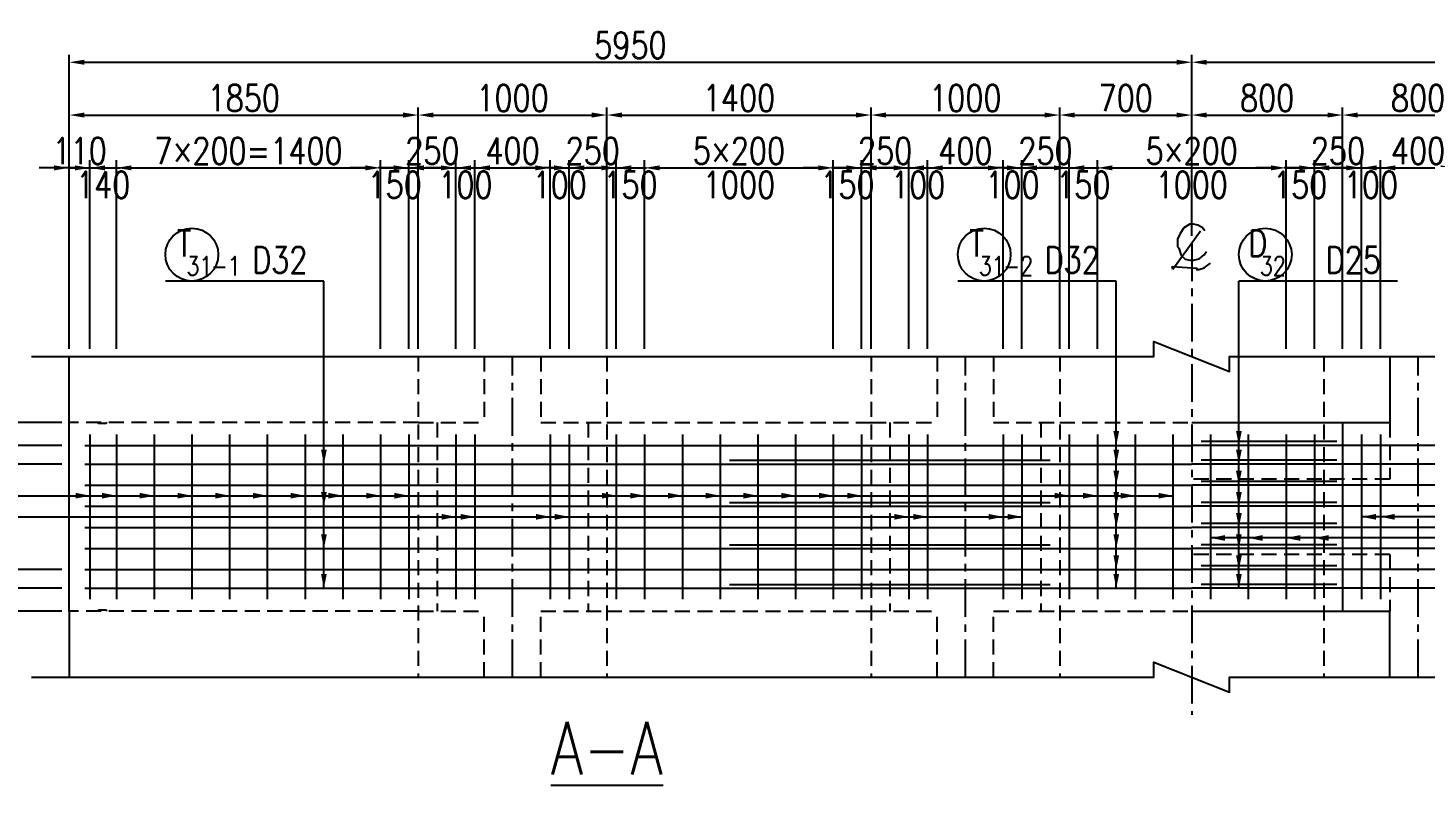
# Model space of a CAD drawing. Header units: millimetres. Extents: x -41433 to 131500, y -94900 to 39745.
# Drawn here: x 53731 to 61137, y -34072 to -30058 of the extents above; entities that cross this region are included whole.
import ezdxf
from ezdxf.enums import TextEntityAlignment as Align

# ---------------------------------------------------------------- set-up
doc = ezdxf.new("R2010")
doc.units = ezdxf.units.MM
doc.header["$LTSCALE"] = 160
doc.header["$MEASUREMENT"] = 0
doc.linetypes.add('CENTER', pattern=[2, 1.25, -0.25, 0.25, -0.25])
doc.linetypes.add('DASHED', pattern=[0.75, 0.5, -0.25])
doc.layers.get('0').update_dxf_attribs({"linetype": 'CONTINUOUS'})
doc.layers.get('DEFPOINTS').update_dxf_attribs({"color": 53, "linetype": 'CONTINUOUS'})
for name, color, linetype in [('CENTER', 6, 'CENTER'), ('DIM', 6, 'CONTINUOUS'), ('DIM-L', 6, 'CONTINUOUS'), ('GAIKEI-KEIKAKU', 4, 'CONTINUOUS'), ('TEKKIN-C', 3, 'CONTINUOUS'), ('TEKKIN-R', 3, 'CONTINUOUS'), ('TEKKIN-S', 3, 'CONTINUOUS'), ('TEXT', 4, 'CONTINUOUS'), ('TITLE', 3, 'CONTINUOUS')]:
    doc.layers.add(name, color=color, linetype=linetype)
doc.styles.add('DIM-TEXT', font='ROMANS', dxfattribs={"width": 0.8, "bigfont": 'EXTFONT'})
doc.styles.add('romans', font='romans.shx', dxfattribs={"bigfont": 'extfont.shx'})
doc.dimstyles.new('DIM40', dxfattribs={"dimscale": 40, "dimtxt": 3.5, "dimasz": 2, "dimexe": 1, "dimexo": 1, "dimgap": 0.5, "dimtad": 1, "dimdec": 0, "dimzin": 9, "dimdsep": 46, "dimtxsty": 'DIM-TEXT', "dimcen": 0, "dimclrt": 4, "dimaunit": 1, "dimadec": 4, "dimazin": 0, "dimtfac": 1, "dimtdec": 0, "dimtix": 1, "dimtmove": 2, "dimatfit": 0, "dimfxl": 1, "dimlwd": -1, "dimlwe": -1, "dimarcsym": 0})

# ---------------------------------------------------------------- blocks, each defined once
blk = doc.blocks.new('A$C25330FEC')
at = {"layer": 'TEXT', "linetype": 'Continuous', "ltscale": 50}
for p, q in [((-41.2, 81.5), (-62, 52.7)), ((-10, 100.7), (-41.2, 81.5)), ((10, 100.7), (-10, 100.7)), ((32, 95.9), (10, 100.7)), ((55.2, 84.7), (32, 95.9)), ((70, 65.5), (55.2, 84.7)), ((46.4, 64.7), (-100, -139.3)), ((-62, 52.7), (-75.2, 22.7)), ((-75.2, 22.7), (-75.2, -19.3)), ((-75.2, -19.3), (-68, -25.7)), ((-68, -25.7), (-56, -65.3)), ((-56, -65.3), (-34, -83.3)), ((40, -82.5), (65.6, -60.9)), ((65.6, -60.9), (78.4, -43.3)), ((-104, -123.3), (28, -131.3)), ((-100, -139.3), (-104, -123.3)), ((-34, -83.3), (-10, -89.3)), ((-10, -89.3), (10, -89.3)), ((10, -89.3), (40, -82.5)), ((28, -131.3), (23.2, -139.3)), ((23.2, -139.3), (38.4, -139.3)), ((38.4, -139.3), (65.6, -129.7)), ((65.6, -129.7), (100, -105.3))]:
    blk.add_line(p, q, dxfattribs=at)
blk = doc.blocks.new('ARROW_4')
at = {"color": 0}
blk.add_solid([(0, 0), (-1, 0.2), (-1, -0.2)], dxfattribs=at)
blk = doc.blocks.new('*D1678')
at = {"layer": 'DEFPOINTS', "color": 0, "transparency": 16777216}
for p in [(54200, -30800), (54060, -31800), (54200, -31800)]:
    blk.add_point(p, dxfattribs=at)
at = {"layer": 'DIM', "color": 0, "transparency": 16777216}
for p, q in [((53980, -30800), (53900, -30800)), ((54060, -31760), (54060, -30760)), ((54060, -30800), (54200, -30800)), ((54200, -31760), (54200, -30760)), ((54280, -30800), (54360, -30800))]:
    blk.add_line(p, q, dxfattribs=at)
for points in [[(53980, -30786.7), (53980, -30813.3), (54060, -30800)], [(54280, -30786.7), (54280, -30813.3), (54200, -30800)]]:
    blk.add_solid(points, dxfattribs=at)
at = {"layer": 'DIM', "color": 4, "transparency": 16777216, "insert": (54130, -30890), "char_height": 140, "attachment_point": 5, "style": 'DIM-TEXT'}
blk.add_mtext('140', dxfattribs=at)
blk = doc.blocks.new('*D1679')
at = {"layer": 'DEFPOINTS', "color": 0, "transparency": 16777216}
for p in [(55600, -30800), (54200, -31800), (55600, -31800)]:
    blk.add_point(p, dxfattribs=at)
at = {"layer": 'DIM', "color": 0, "transparency": 16777216}
for p, q in [((54200, -31760), (54200, -30760)), ((54280, -30800), (55520, -30800)), ((55600, -31760), (55600, -30760))]:
    blk.add_line(p, q, dxfattribs=at)
for points in [[(54280, -30786.7), (54280, -30813.3), (54200, -30800)], [(55520, -30786.7), (55520, -30813.3), (55600, -30800)]]:
    blk.add_solid(points, dxfattribs=at)
at = {"layer": 'DIM', "color": 4, "transparency": 16777216, "insert": (54900, -30710), "char_height": 140, "attachment_point": 5, "style": 'DIM-TEXT'}
blk.add_mtext('7×200=1400', dxfattribs=at)
blk = doc.blocks.new('*D1687')
at = {"layer": 'DEFPOINTS', "color": 0, "transparency": 16777216}
for p in [(54060, -30800), (53950, -31800), (54060, -31800)]:
    blk.add_point(p, dxfattribs=at)
at = {"layer": 'DIM', "color": 0, "transparency": 16777216}
for p, q in [((53870, -30800), (53790, -30800)), ((53950, -31760), (53950, -30760)), ((53950, -30800), (54060, -30800)), ((54060, -31760), (54060, -30760)), ((54140, -30800), (54220, -30800))]:
    blk.add_line(p, q, dxfattribs=at)
for points in [[(53870, -30786.7), (53870, -30813.3), (53950, -30800)], [(54140, -30786.7), (54140, -30813.3), (54060, -30800)]]:
    blk.add_solid(points, dxfattribs=at)
at = {"layer": 'DIM', "color": 4, "transparency": 16777216, "insert": (54005, -30710), "char_height": 140, "attachment_point": 5, "style": 'DIM-TEXT'}
blk.add_mtext('110', dxfattribs=at)
blk = doc.blocks.new('*D1688')
at = {"layer": 'DEFPOINTS', "color": 0, "transparency": 16777216}
for p in [(53950, -33029), (52350, -33150), (53950, -33150)]:
    blk.add_point(p, dxfattribs=at)
at = {"layer": 'DIM', "color": 0, "transparency": 16777216}
for p, q in [((52350, -32949), (52350, -32869)), ((53910, -33029), (52310, -33029)), ((52350, -33029), (52350, -33150)), ((53910, -33150), (52310, -33150)), ((52350, -33230), (52350, -33310))]:
    blk.add_line(p, q, dxfattribs=at)
for points in [[(52336.7, -32949), (52363.3, -32949), (52350, -33029)], [(52336.7, -33230), (52363.3, -33230), (52350, -33150)]]:
    blk.add_solid(points, dxfattribs=at)
at = {"layer": 'DIM', "color": 4, "transparency": 16777216, "insert": (52260, -33132.5), "char_height": 140, "attachment_point": 5, "rotation": 90, "style": 'DIM-TEXT'}
blk.add_mtext('121', dxfattribs=at)
blk = doc.blocks.new('*D1689')
at = {"layer": 'DEFPOINTS', "color": 0, "transparency": 16777216}
for p in [(53950, -32930), (52350, -33029), (53950, -33029)]:
    blk.add_point(p, dxfattribs=at)
at = {"layer": 'DIM', "color": 0, "transparency": 16777216}
for p, q in [((52350, -32850), (52350, -32770)), ((53910, -32930), (52310, -32930)), ((52350, -32930), (52350, -33029)), ((53910, -33029), (52310, -33029)), ((52350, -33109), (52350, -33189))]:
    blk.add_line(p, q, dxfattribs=at)
for points in [[(52336.7, -32850), (52363.3, -32850), (52350, -32930)], [(52336.7, -33109), (52363.3, -33109), (52350, -33029)]]:
    blk.add_solid(points, dxfattribs=at)
at = {"layer": 'DIM', "color": 4, "transparency": 16777216, "insert": (52556.7, -32979.5), "char_height": 140, "attachment_point": 5, "rotation": 90, "style": 'DIM-TEXT'}
blk.add_mtext('\\P99', dxfattribs=at)
blk = doc.blocks.new('*D1690')
at = {"layer": 'DEFPOINTS', "color": 0, "transparency": 16777216}
for p in [(53950, -32370), (52350, -32930), (53950, -32930)]:
    blk.add_point(p, dxfattribs=at)
at = {"layer": 'DIM', "color": 0, "transparency": 16777216}
for p, q in [((52350, -32290), (52350, -32210)), ((53910, -32370), (52310, -32370)), ((52350, -32370), (52350, -32930)), ((53910, -32930), (52310, -32930)), ((52350, -33010), (52350, -33090))]:
    blk.add_line(p, q, dxfattribs=at)
for points in [[(52336.7, -32290), (52363.3, -32290), (52350, -32370)], [(52336.7, -33010), (52363.3, -33010), (52350, -32930)]]:
    blk.add_solid(points, dxfattribs=at)
at = {"layer": 'DIM', "color": 4, "transparency": 16777216, "char_height": 140, "attachment_point": 5, "rotation": 90, "style": 'DIM-TEXT'}
for s, insert in [('5×112', (52260, -32650)), ('=560', (52440, -32650))]:
    blk.add_mtext(s, dxfattribs=dict(at, insert=insert))
blk = doc.blocks.new('*D1691')
at = {"layer": 'DEFPOINTS', "color": 0, "transparency": 16777216}
for p in [(53950, -32271), (52350, -32370), (53950, -32370)]:
    blk.add_point(p, dxfattribs=at)
at = {"layer": 'DIM', "color": 0, "transparency": 16777216}
for p, q in [((52350, -32191), (52350, -32111)), ((53910, -32271), (52310, -32271)), ((52350, -32271), (52350, -32370)), ((53910, -32370), (52310, -32370)), ((52350, -32450), (52350, -32530))]:
    blk.add_line(p, q, dxfattribs=at)
for points in [[(52336.7, -32191), (52363.3, -32191), (52350, -32271)], [(52336.7, -32450), (52363.3, -32450), (52350, -32370)]]:
    blk.add_solid(points, dxfattribs=at)
at = {"layer": 'DIM', "color": 4, "transparency": 16777216, "insert": (52556.7, -32320.5), "char_height": 140, "attachment_point": 5, "rotation": 90, "style": 'DIM-TEXT'}
blk.add_mtext('\\P99', dxfattribs=at)
blk = doc.blocks.new('*D1692')
at = {"layer": 'DEFPOINTS', "color": 0, "transparency": 16777216}
for p in [(53950, -32150), (52350, -32271), (53950, -32271)]:
    blk.add_point(p, dxfattribs=at)
at = {"layer": 'DIM', "color": 0, "transparency": 16777216}
for p, q in [((52350, -32070), (52350, -31990)), ((53910, -32150), (52310, -32150)), ((52350, -32150), (52350, -32271)), ((53910, -32271), (52310, -32271)), ((52350, -32351), (52350, -32431))]:
    blk.add_line(p, q, dxfattribs=at)
for points in [[(52336.7, -32070), (52363.3, -32070), (52350, -32150)], [(52336.7, -32351), (52363.3, -32351), (52350, -32271)]]:
    blk.add_solid(points, dxfattribs=at)
at = {"layer": 'DIM', "color": 4, "transparency": 16777216, "insert": (52260, -32167.5), "char_height": 140, "attachment_point": 5, "rotation": 90, "style": 'DIM-TEXT'}
blk.add_mtext('121', dxfattribs=at)
blk = doc.blocks.new('*D1693')
at = {"layer": 'DEFPOINTS', "color": 0, "transparency": 16777216}
for p in [(53950, -32150), (52070, -33150), (53950, -33150)]:
    blk.add_point(p, dxfattribs=at)
at = {"layer": 'DIM', "color": 0, "transparency": 16777216}
for p, q in [((53910, -32150), (52030, -32150)), ((52070, -32230), (52070, -33070)), ((53910, -33150), (52030, -33150))]:
    blk.add_line(p, q, dxfattribs=at)
for points in [[(52056.7, -32230), (52083.3, -32230), (52070, -32150)], [(52056.7, -33070), (52083.3, -33070), (52070, -33150)]]:
    blk.add_solid(points, dxfattribs=at)
at = {"layer": 'DIM', "color": 4, "transparency": 16777216, "insert": (51980, -32650), "char_height": 140, "attachment_point": 5, "rotation": 90, "style": 'DIM-TEXT'}
blk.add_mtext('1000', dxfattribs=at)
blk = doc.blocks.new('*D1694')
at = {"layer": 'DEFPOINTS', "color": 0, "transparency": 16777216}
for p in [(65850, -30240), (59900, -31200), (65850, -31800)]:
    blk.add_point(p, dxfattribs=at)
at = {"layer": 'DIM', "color": 0, "transparency": 16777216}
for p, q in [((59900, -31160), (59900, -30200)), ((65850, -31760), (65850, -30200)), ((59980, -30240), (65770, -30240))]:
    blk.add_line(p, q, dxfattribs=at)
for points in [[(59980, -30226.7), (59980, -30253.3), (59900, -30240)], [(65770, -30226.7), (65770, -30253.3), (65850, -30240)]]:
    blk.add_solid(points, dxfattribs=at)
at = {"layer": 'DIM', "color": 4, "transparency": 16777216, "insert": (62875, -30150), "char_height": 140, "attachment_point": 5, "style": 'DIM-TEXT'}
blk.add_mtext('5950', dxfattribs=at)
blk = doc.blocks.new('*D1695')
at = {"layer": 'DEFPOINTS', "color": 0, "transparency": 16777216}
for p in [(55800, -30520), (53950, -31800), (55800, -31800)]:
    blk.add_point(p, dxfattribs=at)
at = {"layer": 'DIM', "color": 0, "transparency": 16777216}
for p, q in [((53950, -31760), (53950, -30480)), ((55800, -31760), (55800, -30480)), ((54030, -30520), (55720, -30520))]:
    blk.add_line(p, q, dxfattribs=at)
for points in [[(54030, -30506.7), (54030, -30533.3), (53950, -30520)], [(55720, -30506.7), (55720, -30533.3), (55800, -30520)]]:
    blk.add_solid(points, dxfattribs=at)
at = {"layer": 'DIM', "color": 4, "transparency": 16777216, "insert": (54875, -30430), "char_height": 140, "attachment_point": 5, "style": 'DIM-TEXT'}
blk.add_mtext('1850', dxfattribs=at)
blk = doc.blocks.new('*D1696')
at = {"layer": 'DEFPOINTS', "color": 0, "transparency": 16777216}
for p in [(59900, -30240), (59900, -31200), (53950, -31800)]:
    blk.add_point(p, dxfattribs=at)
at = {"layer": 'DIM', "color": 0, "transparency": 16777216}
for p, q in [((53950, -31760), (53950, -30200)), ((59900, -31160), (59900, -30200)), ((54030, -30240), (59820, -30240))]:
    blk.add_line(p, q, dxfattribs=at)
for points in [[(54030, -30226.7), (54030, -30253.3), (53950, -30240)], [(59820, -30226.7), (59820, -30253.3), (59900, -30240)]]:
    blk.add_solid(points, dxfattribs=at)
at = {"layer": 'DIM', "color": 4, "transparency": 16777216, "insert": (56925, -30150), "char_height": 140, "attachment_point": 5, "style": 'DIM-TEXT'}
blk.add_mtext('5950', dxfattribs=at)
blk = doc.blocks.new('*D1697')
at = {"layer": 'DEFPOINTS', "color": 0, "transparency": 16777216}
for p in [(56800, -30520), (55800, -31800), (56800, -31800)]:
    blk.add_point(p, dxfattribs=at)
at = {"layer": 'DIM', "color": 0, "transparency": 16777216}
for p, q in [((55800, -31760), (55800, -30480)), ((56800, -31760), (56800, -30480)), ((55880, -30520), (56720, -30520))]:
    blk.add_line(p, q, dxfattribs=at)
for points in [[(55880, -30506.7), (55880, -30533.3), (55800, -30520)], [(56720, -30506.7), (56720, -30533.3), (56800, -30520)]]:
    blk.add_solid(points, dxfattribs=at)
at = {"layer": 'DIM', "color": 4, "transparency": 16777216, "insert": (56300, -30430), "char_height": 140, "attachment_point": 5, "style": 'DIM-TEXT'}
blk.add_mtext('1000', dxfattribs=at)
blk = doc.blocks.new('*D1698')
at = {"layer": 'DEFPOINTS', "color": 0, "transparency": 16777216}
for p in [(55750, -30800), (55600, -31800), (55750, -31800)]:
    blk.add_point(p, dxfattribs=at)
at = {"layer": 'DIM', "color": 0, "transparency": 16777216}
for p, q in [((55520, -30800), (55440, -30800)), ((55600, -31760), (55600, -30760)), ((55600, -30800), (55750, -30800)), ((55750, -31760), (55750, -30760)), ((55830, -30800), (55910, -30800))]:
    blk.add_line(p, q, dxfattribs=at)
for points in [[(55520, -30786.7), (55520, -30813.3), (55600, -30800)], [(55830, -30786.7), (55830, -30813.3), (55750, -30800)]]:
    blk.add_solid(points, dxfattribs=at)
at = {"layer": 'DIM', "color": 4, "transparency": 16777216, "insert": (55675, -30890), "char_height": 140, "attachment_point": 5, "style": 'DIM-TEXT'}
blk.add_mtext('150', dxfattribs=at)
blk = doc.blocks.new('*D1699')
at = {"layer": 'DEFPOINTS', "color": 0, "transparency": 16777216}
for p in [(56000, -30800), (55750, -31800), (56000, -31800)]:
    blk.add_point(p, dxfattribs=at)
at = {"layer": 'DIM', "color": 0, "transparency": 16777216}
for p, q in [((55670, -30800), (55590, -30800)), ((55750, -31760), (55750, -30760)), ((55750, -30800), (56000, -30800)), ((56000, -31760), (56000, -30760)), ((56080, -30800), (56160, -30800))]:
    blk.add_line(p, q, dxfattribs=at)
for points in [[(55670, -30786.7), (55670, -30813.3), (55750, -30800)], [(56080, -30786.7), (56080, -30813.3), (56000, -30800)]]:
    blk.add_solid(points, dxfattribs=at)
at = {"layer": 'DIM', "color": 4, "transparency": 16777216, "insert": (55875, -30710), "char_height": 140, "attachment_point": 5, "style": 'DIM-TEXT'}
blk.add_mtext('250', dxfattribs=at)
blk = doc.blocks.new('*D1700')
at = {"layer": 'DEFPOINTS', "color": 0, "transparency": 16777216}
for p in [(56100, -30800), (56000, -31800), (56100, -31800)]:
    blk.add_point(p, dxfattribs=at)
at = {"layer": 'DIM', "color": 0, "transparency": 16777216}
for p, q in [((55920, -30800), (55840, -30800)), ((56000, -31760), (56000, -30760)), ((56000, -30800), (56100, -30800)), ((56100, -31760), (56100, -30760)), ((56180, -30800), (56260, -30800))]:
    blk.add_line(p, q, dxfattribs=at)
for points in [[(55920, -30786.7), (55920, -30813.3), (56000, -30800)], [(56180, -30786.7), (56180, -30813.3), (56100, -30800)]]:
    blk.add_solid(points, dxfattribs=at)
at = {"layer": 'DIM', "color": 4, "transparency": 16777216, "insert": (56050, -30890), "char_height": 140, "attachment_point": 5, "style": 'DIM-TEXT'}
blk.add_mtext('100', dxfattribs=at)
blk = doc.blocks.new('*D1701')
at = {"layer": 'DEFPOINTS', "color": 0, "transparency": 16777216}
for p in [(58200, -30520), (56800, -31800), (58200, -31800)]:
    blk.add_point(p, dxfattribs=at)
at = {"layer": 'DIM', "color": 0, "transparency": 16777216}
for p, q in [((56800, -31760), (56800, -30480)), ((58200, -31760), (58200, -30480)), ((56880, -30520), (58120, -30520))]:
    blk.add_line(p, q, dxfattribs=at)
for points in [[(56880, -30506.7), (56880, -30533.3), (56800, -30520)], [(58120, -30506.7), (58120, -30533.3), (58200, -30520)]]:
    blk.add_solid(points, dxfattribs=at)
at = {"layer": 'DIM', "color": 4, "transparency": 16777216, "insert": (57500, -30430), "char_height": 140, "attachment_point": 5, "style": 'DIM-TEXT'}
blk.add_mtext('1400', dxfattribs=at)
blk = doc.blocks.new('*D1702')
at = {"layer": 'DEFPOINTS', "color": 0, "transparency": 16777216}
for p in [(59200, -30520), (58200, -31800), (59200, -31800)]:
    blk.add_point(p, dxfattribs=at)
at = {"layer": 'DIM', "color": 0, "transparency": 16777216}
for p, q in [((58200, -31760), (58200, -30480)), ((59200, -31760), (59200, -30480)), ((58280, -30520), (59120, -30520))]:
    blk.add_line(p, q, dxfattribs=at)
for points in [[(58280, -30506.7), (58280, -30533.3), (58200, -30520)], [(59120, -30506.7), (59120, -30533.3), (59200, -30520)]]:
    blk.add_solid(points, dxfattribs=at)
at = {"layer": 'DIM', "color": 4, "transparency": 16777216, "insert": (58700, -30430), "char_height": 140, "attachment_point": 5, "style": 'DIM-TEXT'}
blk.add_mtext('1000', dxfattribs=at)
blk = doc.blocks.new('*D1703')
at = {"layer": 'DEFPOINTS', "color": 0, "transparency": 16777216}
for p in [(59900, -30520), (59900, -31200), (59200, -31800)]:
    blk.add_point(p, dxfattribs=at)
at = {"layer": 'DIM', "color": 0, "transparency": 16777216}
for p, q in [((59200, -31760), (59200, -30480)), ((59900, -31160), (59900, -30480)), ((59280, -30520), (59820, -30520))]:
    blk.add_line(p, q, dxfattribs=at)
for points in [[(59280, -30506.7), (59280, -30533.3), (59200, -30520)], [(59820, -30506.7), (59820, -30533.3), (59900, -30520)]]:
    blk.add_solid(points, dxfattribs=at)
at = {"layer": 'DIM', "color": 4, "transparency": 16777216, "insert": (59550, -30430), "char_height": 140, "attachment_point": 5, "style": 'DIM-TEXT'}
blk.add_mtext('700', dxfattribs=at)
blk = doc.blocks.new('*D1704')
at = {"layer": 'DEFPOINTS', "color": 0, "transparency": 16777216}
for p in [(60700, -30520), (59900, -31200), (60700, -31800)]:
    blk.add_point(p, dxfattribs=at)
at = {"layer": 'DIM', "color": 0, "transparency": 16777216}
for p, q in [((59900, -31160), (59900, -30480)), ((60700, -31760), (60700, -30480)), ((59980, -30520), (60620, -30520))]:
    blk.add_line(p, q, dxfattribs=at)
for points in [[(59980, -30506.7), (59980, -30533.3), (59900, -30520)], [(60620, -30506.7), (60620, -30533.3), (60700, -30520)]]:
    blk.add_solid(points, dxfattribs=at)
at = {"layer": 'DIM', "color": 4, "transparency": 16777216, "insert": (60300, -30430), "char_height": 140, "attachment_point": 5, "style": 'DIM-TEXT'}
blk.add_mtext('800', dxfattribs=at)
blk = doc.blocks.new('*D1705')
at = {"layer": 'DEFPOINTS', "color": 0, "transparency": 16777216}
for p in [(61500, -30520), (60700, -31800), (61500, -31800)]:
    blk.add_point(p, dxfattribs=at)
at = {"layer": 'DIM', "color": 0, "transparency": 16777216}
for p, q in [((60700, -31760), (60700, -30480)), ((61500, -31760), (61500, -30480)), ((60780, -30520), (61420, -30520))]:
    blk.add_line(p, q, dxfattribs=at)
for points in [[(60780, -30506.7), (60780, -30533.3), (60700, -30520)], [(61420, -30506.7), (61420, -30533.3), (61500, -30520)]]:
    blk.add_solid(points, dxfattribs=at)
at = {"layer": 'DIM', "color": 4, "transparency": 16777216, "insert": (61100, -30430), "char_height": 140, "attachment_point": 5, "style": 'DIM-TEXT'}
blk.add_mtext('800', dxfattribs=at)
blk = doc.blocks.new('*D1709')
at = {"layer": 'DEFPOINTS', "color": 0, "transparency": 16777216}
for p in [(56500, -30800), (56100, -31800), (56500, -31800)]:
    blk.add_point(p, dxfattribs=at)
at = {"layer": 'DIM', "color": 0, "transparency": 16777216}
for p, q in [((56100, -31760), (56100, -30760)), ((56180, -30800), (56420, -30800)), ((56500, -31760), (56500, -30760))]:
    blk.add_line(p, q, dxfattribs=at)
for points in [[(56180, -30786.7), (56180, -30813.3), (56100, -30800)], [(56420, -30786.7), (56420, -30813.3), (56500, -30800)]]:
    blk.add_solid(points, dxfattribs=at)
at = {"layer": 'DIM', "color": 4, "transparency": 16777216, "insert": (56300, -30710), "char_height": 140, "attachment_point": 5, "style": 'DIM-TEXT'}
blk.add_mtext('400', dxfattribs=at)
blk = doc.blocks.new('*D1719')
at = {"layer": 'DEFPOINTS', "color": 0, "transparency": 16777216}
for p in [(56600, -30800), (56500, -31800), (56600, -31800)]:
    blk.add_point(p, dxfattribs=at)
at = {"layer": 'DIM', "color": 0, "transparency": 16777216}
for p, q in [((56420, -30800), (56340, -30800)), ((56500, -31760), (56500, -30760)), ((56500, -30800), (56600, -30800)), ((56600, -31760), (56600, -30760)), ((56680, -30800), (56760, -30800))]:
    blk.add_line(p, q, dxfattribs=at)
for points in [[(56420, -30786.7), (56420, -30813.3), (56500, -30800)], [(56680, -30786.7), (56680, -30813.3), (56600, -30800)]]:
    blk.add_solid(points, dxfattribs=at)
at = {"layer": 'DIM', "color": 4, "transparency": 16777216, "insert": (56550, -30890), "char_height": 140, "attachment_point": 5, "style": 'DIM-TEXT'}
blk.add_mtext('100', dxfattribs=at)
blk = doc.blocks.new('*D1720')
at = {"layer": 'DEFPOINTS', "color": 0, "transparency": 16777216}
for p in [(56850, -30800), (56600, -31800), (56850, -31800)]:
    blk.add_point(p, dxfattribs=at)
at = {"layer": 'DIM', "color": 0, "transparency": 16777216}
for p, q in [((56520, -30800), (56440, -30800)), ((56600, -31760), (56600, -30760)), ((56600, -30800), (56850, -30800)), ((56850, -31760), (56850, -30760)), ((56930, -30800), (57010, -30800))]:
    blk.add_line(p, q, dxfattribs=at)
for points in [[(56520, -30786.7), (56520, -30813.3), (56600, -30800)], [(56930, -30786.7), (56930, -30813.3), (56850, -30800)]]:
    blk.add_solid(points, dxfattribs=at)
at = {"layer": 'DIM', "color": 4, "transparency": 16777216, "insert": (56725, -30710), "char_height": 140, "attachment_point": 5, "style": 'DIM-TEXT'}
blk.add_mtext('250', dxfattribs=at)
blk = doc.blocks.new('*D1721')
at = {"layer": 'DEFPOINTS', "color": 0, "transparency": 16777216}
for p in [(57000, -30800), (56850, -31800), (57000, -31800)]:
    blk.add_point(p, dxfattribs=at)
at = {"layer": 'DIM', "color": 0, "transparency": 16777216}
for p, q in [((56770, -30800), (56690, -30800)), ((56850, -31760), (56850, -30760)), ((56850, -30800), (57000, -30800)), ((57000, -31760), (57000, -30760)), ((57080, -30800), (57160, -30800))]:
    blk.add_line(p, q, dxfattribs=at)
for points in [[(56770, -30786.7), (56770, -30813.3), (56850, -30800)], [(57080, -30786.7), (57080, -30813.3), (57000, -30800)]]:
    blk.add_solid(points, dxfattribs=at)
at = {"layer": 'DIM', "color": 4, "transparency": 16777216, "insert": (56925, -30890), "char_height": 140, "attachment_point": 5, "style": 'DIM-TEXT'}
blk.add_mtext('150', dxfattribs=at)
blk = doc.blocks.new('*D1722')
at = {"layer": 'DEFPOINTS', "color": 0, "transparency": 16777216}
for p in [(58000, -30800), (57000, -31800), (58000, -31800)]:
    blk.add_point(p, dxfattribs=at)
at = {"layer": 'DIM', "color": 0, "transparency": 16777216}
for p, q in [((57000, -31760), (57000, -30760)), ((57080, -30800), (57920, -30800)), ((58000, -31760), (58000, -30760))]:
    blk.add_line(p, q, dxfattribs=at)
for points in [[(57080, -30786.7), (57080, -30813.3), (57000, -30800)], [(57920, -30786.7), (57920, -30813.3), (58000, -30800)]]:
    blk.add_solid(points, dxfattribs=at)
at = {"layer": 'DIM', "color": 4, "transparency": 16777216, "char_height": 140, "attachment_point": 5, "style": 'DIM-TEXT'}
for s, insert in [('5×200', (57500, -30710)), ('1000', (57500, -30890))]:
    blk.add_mtext(s, dxfattribs=dict(at, insert=insert))
blk = doc.blocks.new('*D1723')
at = {"layer": 'DEFPOINTS', "color": 0, "transparency": 16777216}
for p in [(58150, -30800), (58000, -31800), (58150, -31800)]:
    blk.add_point(p, dxfattribs=at)
at = {"layer": 'DIM', "color": 0, "transparency": 16777216}
for p, q in [((57920, -30800), (57840, -30800)), ((58000, -31760), (58000, -30760)), ((58000, -30800), (58150, -30800)), ((58150, -31760), (58150, -30760)), ((58230, -30800), (58310, -30800))]:
    blk.add_line(p, q, dxfattribs=at)
for points in [[(57920, -30786.7), (57920, -30813.3), (58000, -30800)], [(58230, -30786.7), (58230, -30813.3), (58150, -30800)]]:
    blk.add_solid(points, dxfattribs=at)
at = {"layer": 'DIM', "color": 4, "transparency": 16777216, "insert": (58075, -30890), "char_height": 140, "attachment_point": 5, "style": 'DIM-TEXT'}
blk.add_mtext('150', dxfattribs=at)
blk = doc.blocks.new('*D1724')
at = {"layer": 'DEFPOINTS', "color": 0, "transparency": 16777216}
for p in [(58400, -30800), (58150, -31800), (58400, -31800)]:
    blk.add_point(p, dxfattribs=at)
at = {"layer": 'DIM', "color": 0, "transparency": 16777216}
for p, q in [((58070, -30800), (57990, -30800)), ((58150, -31760), (58150, -30760)), ((58150, -30800), (58400, -30800)), ((58400, -31760), (58400, -30760)), ((58480, -30800), (58560, -30800))]:
    blk.add_line(p, q, dxfattribs=at)
for points in [[(58070, -30786.7), (58070, -30813.3), (58150, -30800)], [(58480, -30786.7), (58480, -30813.3), (58400, -30800)]]:
    blk.add_solid(points, dxfattribs=at)
at = {"layer": 'DIM', "color": 4, "transparency": 16777216, "insert": (58275, -30710), "char_height": 140, "attachment_point": 5, "style": 'DIM-TEXT'}
blk.add_mtext('250', dxfattribs=at)
blk = doc.blocks.new('*D1725')
at = {"layer": 'DEFPOINTS', "color": 0, "transparency": 16777216}
for p in [(58500, -30800), (58400, -31800), (58500, -31800)]:
    blk.add_point(p, dxfattribs=at)
at = {"layer": 'DIM', "color": 0, "transparency": 16777216}
for p, q in [((58320, -30800), (58240, -30800)), ((58400, -31760), (58400, -30760)), ((58400, -30800), (58500, -30800)), ((58500, -31760), (58500, -30760)), ((58580, -30800), (58660, -30800))]:
    blk.add_line(p, q, dxfattribs=at)
for points in [[(58320, -30786.7), (58320, -30813.3), (58400, -30800)], [(58580, -30786.7), (58580, -30813.3), (58500, -30800)]]:
    blk.add_solid(points, dxfattribs=at)
at = {"layer": 'DIM', "color": 4, "transparency": 16777216, "insert": (58450, -30890), "char_height": 140, "attachment_point": 5, "style": 'DIM-TEXT'}
blk.add_mtext('100', dxfattribs=at)
blk = doc.blocks.new('*D1726')
at = {"layer": 'DEFPOINTS', "color": 0, "transparency": 16777216}
for p in [(58900, -30800), (58500, -31800), (58900, -31800)]:
    blk.add_point(p, dxfattribs=at)
at = {"layer": 'DIM', "color": 0, "transparency": 16777216}
for p, q in [((58500, -31760), (58500, -30760)), ((58580, -30800), (58820, -30800)), ((58900, -31760), (58900, -30760))]:
    blk.add_line(p, q, dxfattribs=at)
for points in [[(58580, -30786.7), (58580, -30813.3), (58500, -30800)], [(58820, -30786.7), (58820, -30813.3), (58900, -30800)]]:
    blk.add_solid(points, dxfattribs=at)
at = {"layer": 'DIM', "color": 4, "transparency": 16777216, "insert": (58700, -30710), "char_height": 140, "attachment_point": 5, "style": 'DIM-TEXT'}
blk.add_mtext('400', dxfattribs=at)
blk = doc.blocks.new('*D1727')
at = {"layer": 'DEFPOINTS', "color": 0, "transparency": 16777216}
for p in [(59000, -30800), (58900, -31800), (59000, -31800)]:
    blk.add_point(p, dxfattribs=at)
at = {"layer": 'DIM', "color": 0, "transparency": 16777216}
for p, q in [((58820, -30800), (58740, -30800)), ((58900, -31760), (58900, -30760)), ((58900, -30800), (59000, -30800)), ((59000, -31760), (59000, -30760)), ((59080, -30800), (59160, -30800))]:
    blk.add_line(p, q, dxfattribs=at)
for points in [[(58820, -30786.7), (58820, -30813.3), (58900, -30800)], [(59080, -30786.7), (59080, -30813.3), (59000, -30800)]]:
    blk.add_solid(points, dxfattribs=at)
at = {"layer": 'DIM', "color": 4, "transparency": 16777216, "insert": (58950, -30890), "char_height": 140, "attachment_point": 5, "style": 'DIM-TEXT'}
blk.add_mtext('100', dxfattribs=at)
blk = doc.blocks.new('*D1728')
at = {"layer": 'DEFPOINTS', "color": 0, "transparency": 16777216}
for p in [(59250, -30800), (59000, -31800), (59250, -31800)]:
    blk.add_point(p, dxfattribs=at)
at = {"layer": 'DIM', "color": 0, "transparency": 16777216}
for p, q in [((58920, -30800), (58840, -30800)), ((59000, -31760), (59000, -30760)), ((59000, -30800), (59250, -30800)), ((59250, -31760), (59250, -30760)), ((59330, -30800), (59410, -30800))]:
    blk.add_line(p, q, dxfattribs=at)
for points in [[(58920, -30786.7), (58920, -30813.3), (59000, -30800)], [(59330, -30786.7), (59330, -30813.3), (59250, -30800)]]:
    blk.add_solid(points, dxfattribs=at)
at = {"layer": 'DIM', "color": 4, "transparency": 16777216, "insert": (59125, -30710), "char_height": 140, "attachment_point": 5, "style": 'DIM-TEXT'}
blk.add_mtext('250', dxfattribs=at)
blk = doc.blocks.new('*D1729')
at = {"layer": 'DEFPOINTS', "color": 0, "transparency": 16777216}
for p in [(59400, -30800), (59250, -31800), (59400, -31800)]:
    blk.add_point(p, dxfattribs=at)
at = {"layer": 'DIM', "color": 0, "transparency": 16777216}
for p, q in [((59170, -30800), (59090, -30800)), ((59250, -31760), (59250, -30760)), ((59250, -30800), (59400, -30800)), ((59400, -31760), (59400, -30760)), ((59480, -30800), (59560, -30800))]:
    blk.add_line(p, q, dxfattribs=at)
for points in [[(59170, -30786.7), (59170, -30813.3), (59250, -30800)], [(59480, -30786.7), (59480, -30813.3), (59400, -30800)]]:
    blk.add_solid(points, dxfattribs=at)
at = {"layer": 'DIM', "color": 4, "transparency": 16777216, "insert": (59325, -30890), "char_height": 140, "attachment_point": 5, "style": 'DIM-TEXT'}
blk.add_mtext('150', dxfattribs=at)
blk = doc.blocks.new('*D1730')
at = {"layer": 'DEFPOINTS', "color": 0, "transparency": 16777216}
for p in [(60400, -30800), (59400, -31800), (60400, -31800)]:
    blk.add_point(p, dxfattribs=at)
at = {"layer": 'DIM', "color": 0, "transparency": 16777216}
for p, q in [((59400, -31760), (59400, -30760)), ((59480, -30800), (60320, -30800)), ((60400, -31760), (60400, -30760))]:
    blk.add_line(p, q, dxfattribs=at)
for points in [[(59480, -30786.7), (59480, -30813.3), (59400, -30800)], [(60320, -30786.7), (60320, -30813.3), (60400, -30800)]]:
    blk.add_solid(points, dxfattribs=at)
at = {"layer": 'DIM', "color": 4, "transparency": 16777216, "char_height": 140, "attachment_point": 5, "style": 'DIM-TEXT'}
for s, insert in [('5×200', (59900, -30710)), ('1000', (59900, -30890))]:
    blk.add_mtext(s, dxfattribs=dict(at, insert=insert))
blk = doc.blocks.new('*D1731')
at = {"layer": 'DEFPOINTS', "color": 0, "transparency": 16777216}
for p in [(60550, -30800), (60400, -31800), (60550, -31800)]:
    blk.add_point(p, dxfattribs=at)
at = {"layer": 'DIM', "color": 0, "transparency": 16777216}
for p, q in [((60320, -30800), (60240, -30800)), ((60400, -31760), (60400, -30760)), ((60400, -30800), (60550, -30800)), ((60550, -31760), (60550, -30760)), ((60630, -30800), (60710, -30800))]:
    blk.add_line(p, q, dxfattribs=at)
for points in [[(60320, -30786.7), (60320, -30813.3), (60400, -30800)], [(60630, -30786.7), (60630, -30813.3), (60550, -30800)]]:
    blk.add_solid(points, dxfattribs=at)
at = {"layer": 'DIM', "color": 4, "transparency": 16777216, "insert": (60475, -30890), "char_height": 140, "attachment_point": 5, "style": 'DIM-TEXT'}
blk.add_mtext('150', dxfattribs=at)
blk = doc.blocks.new('*D1732')
at = {"layer": 'DEFPOINTS', "color": 0, "transparency": 16777216}
for p in [(60800, -30800), (60550, -31800), (60800, -31800)]:
    blk.add_point(p, dxfattribs=at)
at = {"layer": 'DIM', "color": 0, "transparency": 16777216}
for p, q in [((60470, -30800), (60390, -30800)), ((60550, -31760), (60550, -30760)), ((60550, -30800), (60800, -30800)), ((60800, -31760), (60800, -30760)), ((60880, -30800), (60960, -30800))]:
    blk.add_line(p, q, dxfattribs=at)
for points in [[(60470, -30786.7), (60470, -30813.3), (60550, -30800)], [(60880, -30786.7), (60880, -30813.3), (60800, -30800)]]:
    blk.add_solid(points, dxfattribs=at)
at = {"layer": 'DIM', "color": 4, "transparency": 16777216, "insert": (60675, -30710), "char_height": 140, "attachment_point": 5, "style": 'DIM-TEXT'}
blk.add_mtext('250', dxfattribs=at)
blk = doc.blocks.new('*D1733')
at = {"layer": 'DEFPOINTS', "color": 0, "transparency": 16777216}
for p in [(60900, -30800), (60800, -31800), (60900, -31800)]:
    blk.add_point(p, dxfattribs=at)
at = {"layer": 'DIM', "color": 0, "transparency": 16777216}
for p, q in [((60720, -30800), (60640, -30800)), ((60800, -31760), (60800, -30760)), ((60800, -30800), (60900, -30800)), ((60900, -31760), (60900, -30760)), ((60980, -30800), (61060, -30800))]:
    blk.add_line(p, q, dxfattribs=at)
for points in [[(60720, -30786.7), (60720, -30813.3), (60800, -30800)], [(60980, -30786.7), (60980, -30813.3), (60900, -30800)]]:
    blk.add_solid(points, dxfattribs=at)
at = {"layer": 'DIM', "color": 4, "transparency": 16777216, "insert": (60850, -30890), "char_height": 140, "attachment_point": 5, "style": 'DIM-TEXT'}
blk.add_mtext('100', dxfattribs=at)
blk = doc.blocks.new('*D1734')
at = {"layer": 'DEFPOINTS', "color": 0, "transparency": 16777216}
for p in [(61300, -30800), (60900, -31800), (61300, -31800)]:
    blk.add_point(p, dxfattribs=at)
at = {"layer": 'DIM', "color": 0, "transparency": 16777216}
for p, q in [((60900, -31760), (60900, -30760)), ((60980, -30800), (61220, -30800)), ((61300, -31760), (61300, -30760))]:
    blk.add_line(p, q, dxfattribs=at)
for points in [[(60980, -30786.7), (60980, -30813.3), (60900, -30800)], [(61220, -30786.7), (61220, -30813.3), (61300, -30800)]]:
    blk.add_solid(points, dxfattribs=at)
at = {"layer": 'DIM', "color": 4, "transparency": 16777216, "insert": (61100, -30710), "char_height": 140, "attachment_point": 5, "style": 'DIM-TEXT'}
blk.add_mtext('400', dxfattribs=at)

msp = doc.modelspace()

# ---------------------------------------------------------------- linework, layer by layer
at = {"layer": 'CENTER'}
for p, q in [((59900, -31200), (59900, -33700)), ((56300, -33500), (56300, -31800)), ((58700, -33500), (58700, -31800)), ((61100, -33500), (61100, -31800))]:
    msp.add_line(p, q, dxfattribs=at)
at = {"layer": 'DIM-L'}
for p, q in [((55300, -31400), (54460, -31400)), ((55300, -33029), (55300, -31400)), ((59500, -31400), (58660, -31400)), ((59500, -33029), (59500, -31400)), ((60150, -33029), (60150, -31400)), ((60990, -31400), (60150, -31400)), ((53550, -32538), (59800, -32538)), ((53350, -32650), (59000, -32650)), ((66450, -32650), (60800, -32650)), ((66250, -32762), (60000, -32762))]:
    msp.add_line(p, q, dxfattribs=at)
at = {"layer": 'DIM-L', "flags": 128}
for points in [[(53750, -31800), (59700, -31800), (59700, -31720), (60100, -31880), (60100, -31800), (66050, -31800)], [(53750, -33500), (59700, -33500), (59700, -33420), (60100, -33580), (60100, -33500), (66050, -33500)]]:
    msp.add_lwpolyline(points, dxfattribs=at)
at = {"layer": 'DIM-L'}
for centre in [(54600, -31260), (58800, -31260), (60290, -31260)]:
    msp.add_circle(centre, 140, dxfattribs=at)
at = {"layer": 'GAIKEI-KEIKAKU'}
for p, q in [((53950, -32150), (53950, -31800)), ((60950, -31800), (60950, -32150)), ((53950, -33150), (53950, -32150)), ((59900, -32150), (60600, -32150)), ((60600, -32150), (60950, -32150)), ((60700, -32150), (60700, -33150)), ((53950, -33150), (53950, -33500)), ((59900, -33150), (60600, -33150)), ((60600, -33150), (60950, -33150)), ((60950, -33500), (60950, -33150))]:
    msp.add_line(p, q, dxfattribs=at)
at = {"layer": 'GAIKEI-KEIKAKU', "linetype": 'DASHED'}
for p, q in [((55800, -31800), (55800, -33500)), ((56150, -31800), (56150, -32150)), ((56450, -31800), (56450, -32150)), ((56800, -31800), (56800, -33500)), ((58200, -31800), (58200, -33500)), ((58550, -31800), (58550, -32150)), ((58850, -31800), (58850, -32150)), ((59200, -31800), (59200, -33500)), ((60600, -31800), (60600, -33500)), ((55800, -32150), (53950, -32150)), ((55800, -32150), (56150, -32150)), ((55900, -32150), (55900, -33150)), ((56450, -32150), (56800, -32150)), ((56700, -32150), (56700, -33150)), ((56800, -32150), (58200, -32150)), ((58200, -32150), (58550, -32150)), ((58300, -32150), (58300, -33150)), ((58850, -32150), (59200, -32150)), ((59100, -32150), (59100, -33150)), ((59200, -32150), (59900, -32150)), ((60950, -32150), (60950, -32450)), ((60950, -32450), (59900, -32450)), ((60950, -32850), (59900, -32850)), ((60950, -32850), (60950, -33150)), ((55800, -33150), (53950, -33150)), ((55800, -33150), (56150, -33150)), ((56150, -33500), (56150, -33150)), ((56450, -33150), (56800, -33150)), ((56450, -33500), (56450, -33150)), ((56800, -33150), (58200, -33150)), ((58200, -33150), (58550, -33150)), ((58550, -33500), (58550, -33150)), ((58850, -33150), (59200, -33150)), ((58850, -33500), (58850, -33150)), ((59200, -33150), (59900, -33150))]:
    msp.add_line(p, q, dxfattribs=at)
at = {"layer": 'GAIKEI-KEIKAKU', "ltscale": 0.25}
for p, q in [((54105, -32155), (54100, -32150)), ((54145, -32155), (54105, -32155)), ((54150, -32150), (54145, -32155)), ((54105, -33145), (54100, -33150)), ((54145, -33145), (54105, -33145)), ((54150, -33150), (54145, -33145))]:
    msp.add_line(p, q, dxfattribs=at)
at = {"layer": 'TEKKIN-C'}
for p, q in [((54032, -32271), (59900, -32271)), ((65771.5, -32271), (59900, -32271)), ((54032, -32370), (59900, -32370)), ((65771.5, -32370), (59900, -32370)), ((54032, -32482), (59900, -32482)), ((65771.5, -32482), (59900, -32482)), ((54032, -32594), (59900, -32594)), ((65771.5, -32594), (59900, -32594)), ((54032, -32706), (59900, -32706)), ((65771.5, -32706), (59900, -32706)), ((54032, -32818), (59900, -32818)), ((65771.5, -32818), (59900, -32818)), ((54032, -32930), (59900, -32930)), ((65771.5, -32930), (59900, -32930)), ((54032, -33029), (59900, -33029)), ((65771.5, -33029), (59900, -33029))]:
    msp.add_line(p, q, dxfattribs=at)
at = {"layer": 'TEKKIN-R'}
for p, q in [((60670, -32251), (59950, -32251)), ((57450, -32350), (59150, -32350)), ((60670, -32350), (59950, -32350)), ((60670, -32462), (59950, -32462)), ((57450, -32574), (59150, -32574)), ((60670, -32574), (59950, -32574)), ((60670, -32686), (59950, -32686)), ((57450, -32798), (59150, -32798)), ((60670, -32798), (59950, -32798)), ((60670, -32910), (59950, -32910)), ((57450, -33009), (59150, -33009)), ((60670, -33009), (59950, -33009))]:
    msp.add_line(p, q, dxfattribs=at)
at = {"layer": 'TEKKIN-S'}
for p, q in [((54060, -32213), (54060, -33087)), ((54200, -32213), (54200, -33087)), ((54400, -32213), (54400, -33087)), ((54600, -32213), (54600, -33087)), ((54800, -32213), (54800, -33087)), ((55000, -32213), (55000, -33087)), ((55200, -32213), (55200, -33087)), ((55400, -32213), (55400, -33087)), ((55600, -32213), (55600, -33087)), ((55750, -32213), (55750, -33087)), ((56000, -32213), (56000, -33087)), ((56100, -32213), (56100, -33087)), ((56500, -32213), (56500, -33087)), ((56600, -32213), (56600, -33087)), ((56850, -32213), (56850, -33087)), ((57000, -32213), (57000, -33087)), ((57200, -32213), (57200, -33087)), ((57400, -32213), (57400, -33087)), ((57600, -32213), (57600, -33087)), ((57800, -32213), (57800, -33087)), ((58000, -32213), (58000, -33087)), ((58150, -32213), (58150, -33087)), ((58400, -32213), (58400, -33087)), ((58500, -32213), (58500, -33087)), ((58900, -32213), (58900, -33087)), ((59000, -32213), (59000, -33087)), ((59250, -32213), (59250, -33087)), ((59400, -32213), (59400, -33087)), ((59600, -32213), (59600, -33087)), ((59800, -32213), (59800, -33087)), ((60000, -32213), (60000, -33087)), ((60200, -32213), (60200, -33087)), ((60400, -32213), (60400, -33087)), ((60550, -32213), (60550, -33087)), ((60800, -32213), (60800, -33087)), ((60900, -32213), (60900, -33087))]:
    msp.add_line(p, q, dxfattribs=at)

# ---------------------------------------------------------------- block references
at = {"layer": 'DIM-L', "xscale": 76, "yscale": 76, "zscale": 76}
for p, rotation in [((59500, -32271), 270), ((60150, -32271), 270), ((55300, -32370), 270), ((59500, -32370), 270), ((60150, -32370), 270), ((59500, -32482), 270), ((60150, -32482), 270), ((55300, -32594), 270), ((59500, -32594), 270), ((60150, -32594), 270), ((59500, -32706), 270), ((60150, -32706), 270), ((60800, -32650), 180), ((60900, -32650), 180), ((55300, -32818), 270), ((59500, -32818), 270), ((60000, -32762), 180), ((60150, -32818), 270), ((60200, -32762), 180), ((60400, -32762), 180), ((60550, -32762), 180), ((59500, -32930), 270), ((60150, -32930), 270), ((55300, -33029), 270), ((59500, -33029), 270), ((60150, -33029), 270)]:
    msp.add_blockref('ARROW_4', p, dxfattribs=dict(at, rotation=rotation))
for p in [(54060, -32538), (54200, -32538), (54400, -32538), (54600, -32538), (54800, -32538), (55000, -32538), (55200, -32538), (55400, -32538), (55600, -32538), (55750, -32538), (56850, -32538), (57000, -32538), (57200, -32538), (57400, -32538), (57600, -32538), (57800, -32538), (58000, -32538), (58150, -32538), (59250, -32538), (59400, -32538), (59600, -32538), (59800, -32538), (56000, -32650), (56100, -32650), (56500, -32650), (56600, -32650), (58400, -32650), (58500, -32650), (58900, -32650), (59000, -32650)]:
    msp.add_blockref('ARROW_4', p, dxfattribs=at)
at = {"layer": 'TEXT'}
msp.add_blockref('A$C25330FEC', (59900, -31200), dxfattribs=at)

# ---------------------------------------------------------------- texts
at = {"layer": 'TEXT', "style": 'romans', "width": 0.8}
for s, height, p in [('T', 140, (54560, -31200)), ('T', 140, (58760, -31200)), ('D', 140, (60250, -31200)), ('31', 100, (54640, -31320)), ('-1', 100, (54780, -31320)), ('31', 100, (58840, -31320)), ('-2', 100, (58980, -31320)), ('32', 100, (60330, -31320))]:
    msp.add_text(s, height=height, rotation=0.000107, dxfattribs=at).set_placement(p, align=Align.MIDDLE)
for s, p in [('D32', (54920, -31400)), ('D32', (59120, -31400)), ('D25', (60610, -31400))]:
    msp.add_text(s, height=140, rotation=0.000107, dxfattribs=at).set_placement(p, align=Align.BOTTOM_LEFT)
at = {"layer": 'TITLE', "style": 'romans', "width": 0.8}
msp.add_text('%%UA-A', height=280, dxfattribs=at).set_placement((56800, -34100), align=Align.BOTTOM_CENTER)

# ---------------------------------------------------------------- dimensions: what is measured, and where the dimension line sits
at = {"layer": 'DIM'}
for base, p1, p2, picture, middle in [((59900, -30240), (53950, -31800), (59900, -31200), '*D1696', (56925, -30150)), ((65850, -30240), (59900, -31200), (65850, -31800), '*D1694', (62875, -30150)), ((55800, -30520), (53950, -31800), (55800, -31800), '*D1695', (54875, -30430)), ((56800, -30520), (55800, -31800), (56800, -31800), '*D1697', (56300, -30430)), ((58200, -30520), (56800, -31800), (58200, -31800), '*D1701', (57500, -30430)), ((59200, -30520), (58200, -31800), (59200, -31800), '*D1702', (58700, -30430)), ((59900, -30520), (59200, -31800), (59900, -31200), '*D1703', (59550, -30430)), ((60700, -30520), (59900, -31200), (60700, -31800), '*D1704', (60300, -30430)), ((61500, -30520), (60700, -31800), (61500, -31800), '*D1705', (61100, -30430)), ((54060, -30800), (53950, -31800), (54060, -31800), '*D1687', (54005, -30710)), ((56000, -30800), (55750, -31800), (56000, -31800), '*D1699', (55875, -30710)), ((56500, -30800), (56100, -31800), (56500, -31800), '*D1709', (56300, -30710)), ((56850, -30800), (56600, -31800), (56850, -31800), '*D1720', (56725, -30710)), ((58400, -30800), (58150, -31800), (58400, -31800), '*D1724', (58275, -30710)), ((58900, -30800), (58500, -31800), (58900, -31800), '*D1726', (58700, -30710)), ((59250, -30800), (59000, -31800), (59250, -31800), '*D1728', (59125, -30710)), ((60800, -30800), (60550, -31800), (60800, -31800), '*D1732', (60675, -30710)), ((61300, -30800), (60900, -31800), (61300, -31800), '*D1734', (61100, -30710))]:
    dim = msp.add_linear_dim(base=base, p1=p1, p2=p2, dimstyle='DIM40', dxfattribs=at)
    dim.commit()
    dim.dimension.update_dxf_attribs({"geometry": picture, "text_midpoint": middle})
for base, p1, p2, text, picture, middle in [((55600, -30800), (54200, -31800), (55600, -31800), '7×200=<>', '*D1679', (54900, -30710)), ((58000, -30800), (57000, -31800), (58000, -31800), '5×200\\X<>', '*D1722', (57500, -30800)), ((60400, -30800), (59400, -31800), (60400, -31800), '5×200\\X<>', '*D1730', (59900, -30800)), ((54200, -30800), (54060, -31800), (54200, -31800), '\\X<>', '*D1678', (54130, -30800)), ((55750, -30800), (55600, -31800), (55750, -31800), '\\X<>', '*D1698', (55675, -30800)), ((56100, -30800), (56000, -31800), (56100, -31800), '\\X<>', '*D1700', (56050, -30800)), ((56600, -30800), (56500, -31800), (56600, -31800), '\\X<>', '*D1719', (56550, -30800)), ((57000, -30800), (56850, -31800), (57000, -31800), '\\X<>', '*D1721', (56925, -30800)), ((58150, -30800), (58000, -31800), (58150, -31800), '\\X<>', '*D1723', (58075, -30800)), ((58500, -30800), (58400, -31800), (58500, -31800), '\\X<>', '*D1725', (58450, -30800)), ((59000, -30800), (58900, -31800), (59000, -31800), '\\X<>', '*D1727', (58950, -30800)), ((59400, -30800), (59250, -31800), (59400, -31800), '\\X<>', '*D1729', (59325, -30800)), ((60550, -30800), (60400, -31800), (60550, -31800), '\\X<>', '*D1731', (60475, -30800)), ((60900, -30800), (60800, -31800), (60900, -31800), '\\X<>', '*D1733', (60850, -30800))]:
    dim = msp.add_linear_dim(base=base, p1=p1, p2=p2, text=text, dimstyle='DIM40', dxfattribs=at)
    dim.commit()
    dim.dimension.update_dxf_attribs({"geometry": picture, "text_midpoint": middle})
for base, p1, p2, picture, middle in [((52350, -32271), (53950, -32150), (53950, -32271), '*D1692', (52260, -32167.5)), ((52350, -33150), (53950, -33029), (53950, -33150), '*D1688', (52260, -33132.5))]:
    dim = msp.add_linear_dim(base=base, p1=p1, p2=p2, angle=90, dimstyle='DIM40', dxfattribs=at)
    dim.commit()
    dim.dimension.update_dxf_attribs({"geometry": picture, "text_midpoint": middle, "dimtype": 160})
for base, p1, p2, text, picture, middle in [((52350, -32370), (53950, -32271), (53950, -32370), '\\X\\P<>', '*D1691', (52350, -32320.5)), ((52350, -32930), (53950, -32370), (53950, -32930), '5×112\\X=<>', '*D1690', (52350, -32650)), ((52350, -33029), (53950, -32930), (53950, -33029), '\\X\\P<>', '*D1689', (52350, -32979.5))]:
    dim = msp.add_linear_dim(base=base, p1=p1, p2=p2, angle=90, text=text, dimstyle='DIM40', dxfattribs=at)
    dim.commit()
    dim.dimension.update_dxf_attribs({"geometry": picture, "text_midpoint": middle})
dim = msp.add_linear_dim(base=(52070, -33150), p1=(53950, -32150), p2=(53950, -33150), angle=90, dimstyle='DIM40', dxfattribs=at)
dim.commit()
dim.dimension.update_dxf_attribs({"geometry": '*D1693', "text_midpoint": (51980, -32650)})

doc.saveas('drawing.dxf')
